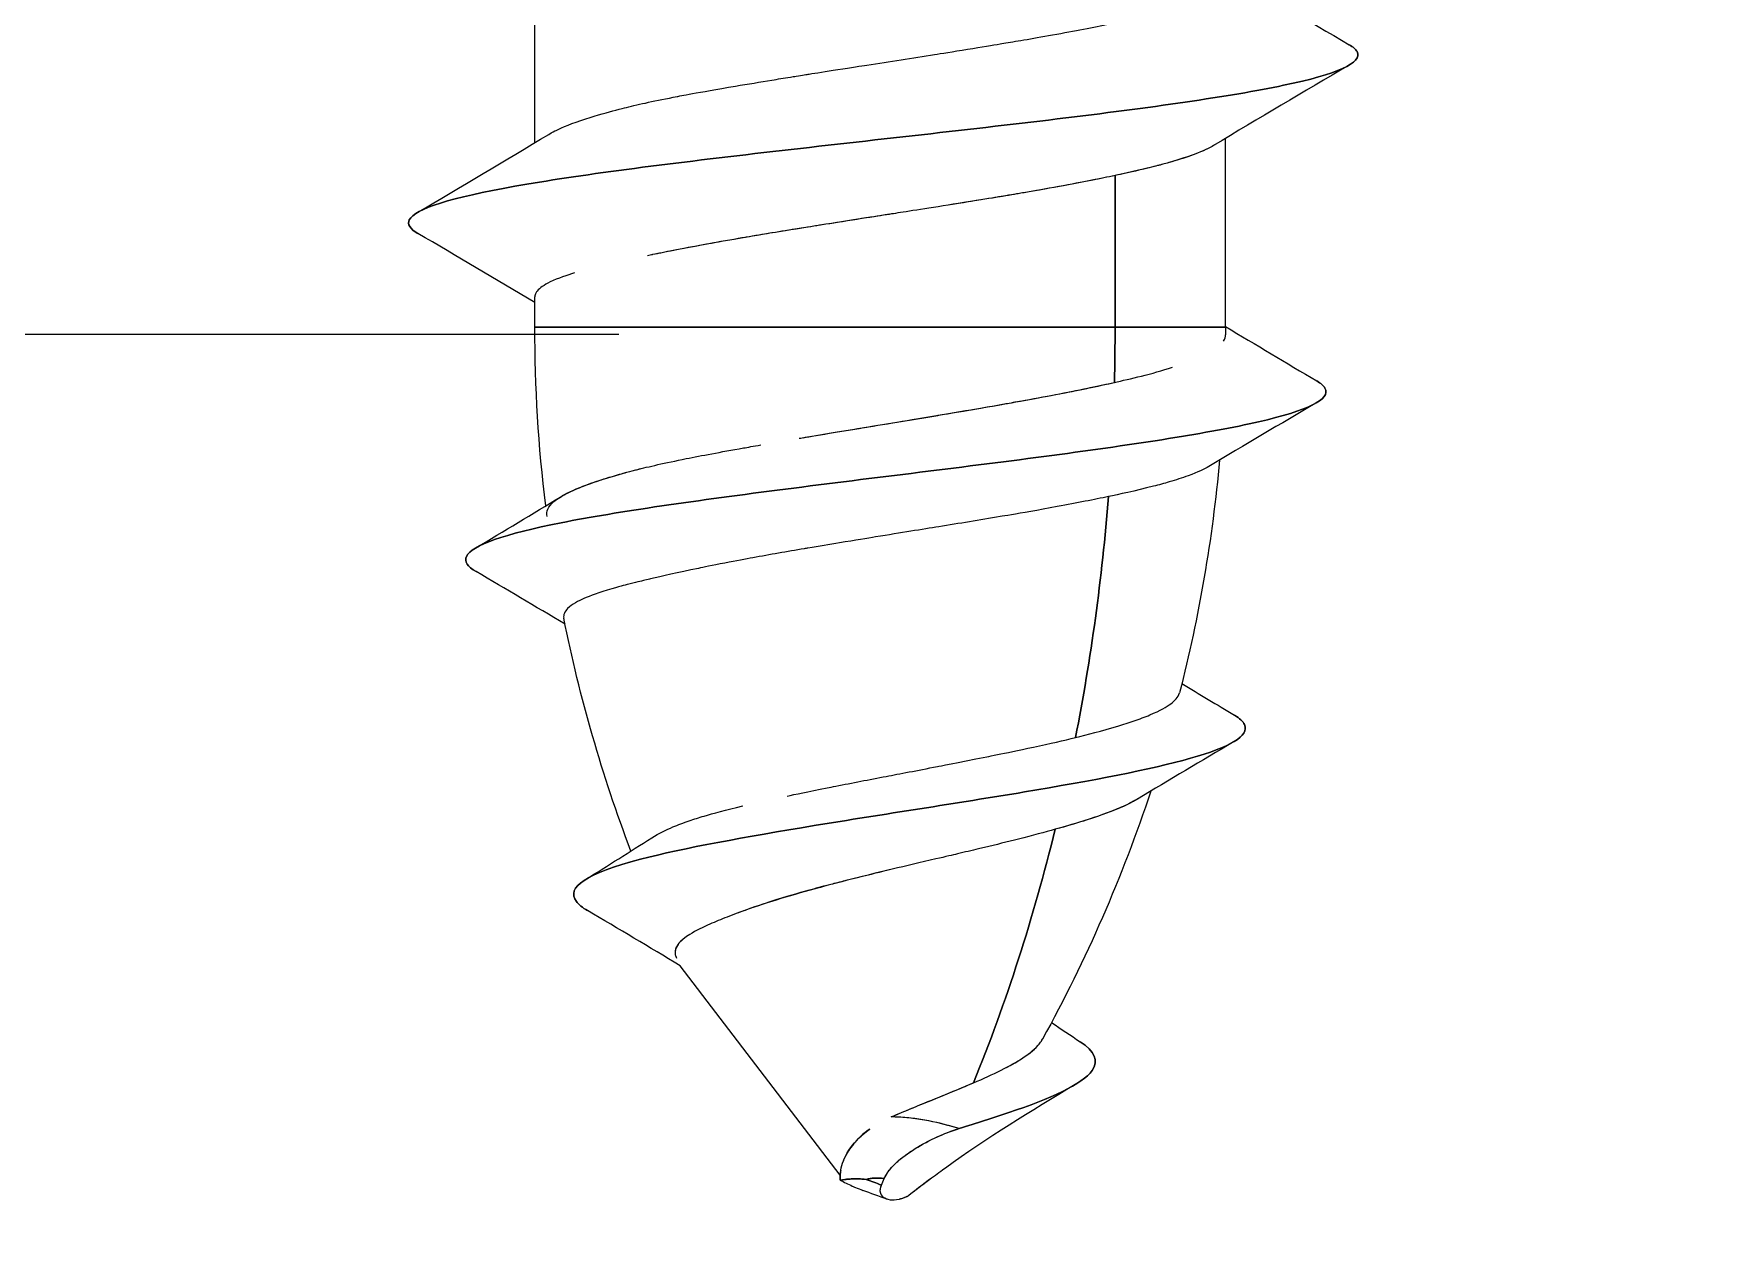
# Model space of a CAD drawing. Header units: inches. Extents: x 10 to 190, y 5 to 37.
# Drawn here: x 146.216 to 146.77, y 21.255 to 21.654 of the extents above; entities that cross this region are included whole.
import ezdxf

# ---------------------------------------------------------------- set-up
doc = ezdxf.new("R2010")
doc.units = ezdxf.units.IN
doc.header["$MEASUREMENT"] = 0

msp = doc.modelspace()

# ---------------------------------------------------------------- linework, layer by layer
at = {"color": 0, "linetype": 'Continuous', "lineweight": 0, "extrusion": (-1, 6.123234262925838e-17, 0)}
for p, q in [((146.38051576186, 21.61843624784272), (146.38051576186, 21.67766938215048)), ((146.4168266969583, 21.63148436988716), (146.4168266969583, 21.63148154310032)), ((146.4168266969583, 21.63148154310032), (146.4168266969583, 21.63148436988716)), ((146.6075157618589, 21.5578512941472), (146.6075157618589, 21.61987856799054)), ((146.5712048267588, 21.5578512941472), (146.5712048267588, 21.60765274527033)), ((146.5712048267588, 21.60765274485969), (146.5712048267588, 21.55785129411991)), ((146.38051576186, 21.5578512941472), (146.38051576186, 21.56783908407373)), ((146.5712048267188, 21.5578512941472), (146.3805157617708, 21.5578512941472)), ((146.3805157619327, 21.5578512941472), (146.5712048265914, 21.5578512941472)), ((146.6075157619317, 21.5578512941472), (146.5712048268334, 21.5578512941472)), ((146.5712048270571, 21.5578512941472), (146.6075157619662, 21.5578512941472)), ((146.481291950563, 21.27761222529692), (146.4813823069226, 21.27762717698054))]:
    msp.add_line(p, q, dxfattribs=at)
for p, q in [((146.4081327721443, 21.55538463391163), (144.7252046884342, 21.55538463391163)), ((146.4808655071202, 21.27916938848942), (146.4282457999334, 21.34801122254633))]:
    msp.add_line(p, q)
msp.add_circle((145.2951326485846, 27.66838232156236), 6.760880030746193)
at = {"color": 0, "linetype": 'Continuous', "lineweight": 0, "extrusion": (0, 0, -1)}
for centre, radius, start, end in [((-146.8656506942526, 21.557851312132), 0.4851349338104128, 353.0460620263877, 359.9999978759358), ((-146.1223809167396, 21.55785128997444), 0.485134844757359, 185.1664530182348, 194.3411546961146), ((-146.8656506215239, 21.55785128913952), 0.4851348591003067, 339.2154235065617, 348.6318863115143), ((-146.1223809036338, 21.55785128832643), 0.485134857339301, 198.3163193544057, 208.8306154516833)]:
    msp.add_arc(centre, radius, start, end, dxfattribs=at)
at = {"color": 0, "linetype": 'Continuous', "lineweight": 0}
for centre, major_axis, ratio, start_param, end_param in [((146.2412743648866, 21.55785129414311), (9.909488418689584e-17, 0.4851348759998566), 0.6800798669624828, -1.608287155418173, -1.570796326731489), ((146.2412743648829, 21.55785129411719), (-3.968299428965686e-17, 0.4851348760000145), 0.6800798669624827, -1.85250043137353, -1.685840664129525), ((146.2412743648757, 21.55785129409172), (-3.394311861045145e-14, 0.4851348760000232), 0.6800798669624828, -2.108099106750464, -1.917872355150933), ((146.7695707885205, 21.35531847590777), (-0.2883140041506412, -0.0798967933183655), 0.1924507356242806, -0.09016760609806682, -0.06458569423217919)]:
    msp.add_ellipse(centre, major_axis=major_axis, ratio=ratio, start_param=start_param, end_param=end_param, dxfattribs=at)
at = {"color": 0, "linetype": 'Continuous', "lineweight": 0, "extrusion": (0, 0, -1)}
for centre, major_axis, ratio, start_param, end_param in [((146.2412743653686, 21.5578512941472), (5.397514969455289e-15, -0.485134875999673), 0.6800798669624777, -1.570796326794905, -1.533305499109697), ((146.2412743653686, 21.55785129413447), (-7.133930592332383e-17, -0.4851348759999828), 0.6800798669624777, -1.455751990101093, -1.289092222914346), ((146.241274365365, 21.55785129411036), (-8.521709505512023e-17, -0.485134875999968), 0.6800798669624776, -1.223720298224256, -1.033493548304999), ((146.5217353768958, 21.28074063372081), (0.02735108325953826, 0.00874145017955914), 0.4624024927186926, -2.398416670978756, -2.245875790205702), ((146.5589387794944, 21.27604913111257), (0.07900612471682632, -0.001071569189971516), 0.03500303863142427, -2.950207538344201, -2.890776590764224), ((147.6725451048961, 22.4137485947392), (1.2054787724506, 1.374825117192958), 0.1646482254408755, -2.67402373351148, -2.671289979354252)]:
    msp.add_ellipse(centre, major_axis=major_axis, ratio=ratio, start_param=start_param, end_param=end_param, dxfattribs=at)
at = {"color": 0, "linetype": 'Continuous', "lineweight": 0}
for points in [[(146.6075157618589, 21.67469190738323), (146.6210292930146, 21.6666288063909), (146.634580478537, 21.65862708219969), (146.6481454940559, 21.65064947040513)], [(146.6480888806119, 21.64389774688128), (146.6332329861899, 21.63515775642485), (146.6183938749137, 21.62638829555384), (146.6036031894719, 21.61754052666696)], [(146.3418881198823, 21.59547473901033), (146.3563099421399, 21.60398802964049), (146.3707126003692, 21.6125346956121), (146.3850615470975, 21.62116717920729)], [(146.4668823357561, 21.59015082298286), (146.4668808726393, 21.59015107960316), (146.466879409557, 21.59015133621891), (146.4668779478989, 21.5901515928292)], [(146.4668827852138, 21.59015089531407), (146.4668813232066, 21.59015115196893), (146.4668798612102, 21.59015140862333), (146.4668783991611, 21.59015166527773)], [(146.38051576186, 21.56592857367808), (146.3677020426886, 21.57353815710506), (146.3548595001749, 21.58110027974293), (146.3420057264239, 21.58864281388308)], [(146.6075157615806, 21.55785129403897), (146.6075157615806, 21.5570075786179), (146.6075135605689, 21.55616386032646), (146.607509158589, 21.55532015638867)], [(146.6075157618589, 21.55803027459955), (146.6174877660206, 21.55204831897775), (146.6274842372341, 21.54610556108922), (146.6374922659771, 21.54018257401979)], [(146.606851683112, 21.55326633329354), (146.6073064733928, 21.55398443684702), (146.6075071785172, 21.55466904596345), (146.607509158589, 21.55532015638867)], [(146.570972985458, 21.53966744659805), (146.5759963802712, 21.54080226377003), (146.5833426289601, 21.54247014014321), (146.5900774195989, 21.54467146764567)], [(146.637352893541, 21.53295714527916), (146.6255551315017, 21.52602066643088), (146.6137690193328, 21.51906402997177), (146.6020104089758, 21.51206243325144)], [(146.3609737678444, 21.48524662061912), (146.370354291591, 21.49084138499232), (146.3797200607015, 21.49646092696297), (146.3890561193739, 21.50212650112893)], [(146.3904346508307, 21.46025204369037), (146.3807082670438, 21.46602822925045), (146.3709634262914, 21.47177410695279), (146.3612102401376, 21.47750554595562)], [(146.5931766214845, 21.44077344410992), (146.5989220406346, 21.43726866222799), (146.6046811875268, 21.43378464122837), (146.6104485687802, 21.43031413468201)], [(146.6101296442349, 21.42155533389153), (146.5995938451552, 21.41533217105938), (146.5890718683905, 21.40908488468061), (146.5785864540349, 21.40277990004573)], [(146.3972077761383, 21.37636955482525), (146.4044853760925, 21.38088583963939), (146.4117360799037, 21.38544332667992), (146.4189280114143, 21.39006525985154)], [(146.4282457999334, 21.34801122254633), (146.4181510777408, 21.35410731344358), (146.4080066059824, 21.36012527597335), (146.3978497069739, 21.3661201410989)], [(146.5503251323908, 21.32933527821), (146.5534499006527, 21.3272176785142), (146.5565983200568, 21.32512230059841), (146.5597606010497, 21.32304470523626)], [(146.558123212667, 21.30897082778687), (146.5436282623951, 21.30020271293937), (146.5289534850791, 21.29137953602752), (146.5154637891765, 21.28152537227582)], [(146.5087813811543, 21.28982596041054), (146.5098896396494, 21.2904163960345), (146.5109332623879, 21.29093324509834), (146.5118647297305, 21.29136996745159)], [(146.5118647297305, 21.29136996745159), (146.5149770987073, 21.29282923029153), (146.5177944317066, 21.29386383441418), (146.5199852849447, 21.29453719312708)], [(146.5024404252845, 21.28587538301802), (146.5031152281691, 21.28637269052), (146.5038303865359, 21.28686811301144), (146.504584283418, 21.28735439910018)], [(146.504584283418, 21.28735439910018), (146.5058689203061, 21.28818303996853), (146.5071312968622, 21.28892283748722), (146.5083278147386, 21.28958058409511)], [(146.5154583993163, 21.28152143490591), (146.5141643475554, 21.28058372298732), (146.5126306115736, 21.27946913889012), (146.510862791748, 21.27817768261387)], [(146.4808564741189, 21.27795556379145), (146.4808607278256, 21.27781946480012), (146.4808655986481, 21.27768303458309), (146.4808711162014, 21.27754624362136)], [(146.4824141702421, 21.27777359055447), (146.4818281012841, 21.27770258441227), (146.4813133731014, 21.27760596494475), (146.4808711191864, 21.27754623851227)], [(146.4808711191864, 21.27754623851227), (146.4821098092062, 21.27692145031845), (146.4834305265131, 21.27627146862754), (146.4848516323501, 21.27563214865289)], [(146.4962574251159, 21.27127908769783), (146.4936174945079, 21.27224273762634), (146.4909791267974, 21.27320859505038), (146.4883261610767, 21.27419653430637)], [(146.4953661926912, 21.2781290311966), (146.4929798739805, 21.27837053338793), (146.4910034839696, 21.27826645704066), (146.4894376181501, 21.27781737412009)], [(146.4894376181501, 21.27781737412009), (146.4911002865202, 21.27719268692702), (146.4927640348315, 21.27656903779574), (146.4944288594862, 21.2759464336625)], [(146.494428856654, 21.2759464343096), (146.4927640039487, 21.27656913455415), (146.4911004639208, 21.27719176858567), (146.489437646108, 21.27781715705281)], [(146.4951337395497, 21.27190403495136), (146.4941055519985, 21.27274021946026), (146.4936541108246, 21.27408768580902), (146.4944288594443, 21.27594643399628)], [(146.4940862138911, 21.27367720427286), (146.4939753805948, 21.27433993410999), (146.4940810931922, 21.27511206236953), (146.494428856654, 21.2759464343096)], [(146.4951336646691, 21.27190384606295), (146.4945505952811, 21.27237807505638), (146.4941998132427, 21.27299799888782), (146.4940862138911, 21.27367720427286)], [(146.4944288594443, 21.27594643399628), (146.4947238316536, 21.27665411948304), (146.4950361516031, 21.27738165210552), (146.4953661936661, 21.27812903186417)], [(146.510862791748, 21.27817768261387), (146.5079741886248, 21.27606745358501), (146.5054353409315, 21.27413416663988), (146.5033152918323, 21.27237782177893)], [(146.5108627921482, 21.27817768295448), (146.5083417179185, 21.27633594724396), (146.5057406489933, 21.27438709707734), (146.5033153613086, 21.27237787908801)], [(146.4973462053959, 21.27101626930447), (146.4963768461103, 21.2711458454812), (146.4956385662327, 21.27149319256999), (146.4951336646691, 21.27190384606295)], [(146.5002299235539, 21.27123973043557), (146.4990465308229, 21.27093056844727), (146.4980705571461, 21.27091943747767), (146.4973462053959, 21.27101626930447)], [(146.503315286097, 21.27237781537609), (146.5023457931921, 21.27190252776448), (146.5013145981821, 21.27152323599806), (146.5002298741757, 21.27123994538555)]]:
    msp.add_open_spline(points, degree=3, dxfattribs=at)
for points, knots in [([(146.3850615470975, 21.62116717920729), (146.3861183293366, 21.62184583076417), (146.38710541194, 21.62228972536853), (146.3875336336687, 21.62249886301946), (146.3896155975991, 21.62351566578876), (146.3926266934641, 21.62477896859876), (146.3972531285409, 21.62628877144901), (146.4010941677289, 21.62754226617083), (146.4045982416019, 21.6284996933998), (146.4071131134306, 21.62916105313501), (146.40868250513, 21.62957377097904), (146.4098807606488, 21.62987119083776), (146.4106271829051, 21.63005331271118), (146.4147729078841, 21.63106484083868), (146.4201854569047, 21.63225350869082), (146.4273122253463, 21.63361931102303), (146.4279382204396, 21.63373927921997), (146.433694872344, 21.63487878106956), (146.4464798650925, 21.63703781687558), (146.4505953020608, 21.6377328016881), (146.4545889474148, 21.6383905646296), (146.4583988529749, 21.63901110398523), (146.4603342253768, 21.63932632826639), (146.4623660998687, 21.63965523747423), (146.4644944017319, 21.63999783272287), (146.4651659076963, 21.64010592582621), (146.4657877264681, 21.64020577796758), (146.4663591602558, 21.64029738914199), (146.4685268101248, 21.64064490263421), (146.4699693147296, 21.64087383254467), (146.4706655671135, 21.6409841785928), (146.4728900190085, 21.64133672241427), (146.4760138352713, 21.64182839266208), (146.4800642745386, 21.64245918831215), (146.4846340942723, 21.64317086974209), (146.487837380716, 21.64366572809216), (146.4896327780107, 21.64394376596532), (146.4971811133392, 21.64511271230616), (146.5046341291991, 21.64626847258727), (146.511848228126, 21.64741104000107), (146.5140508838186, 21.64775989612893), (146.5177194754534, 21.64834162193777), (146.5227454966471, 21.6491562202625), (146.5274473612818, 21.64991828052983), (146.5309843576497, 21.65050368392416), (146.5334401704577, 21.65091242896345), (146.5341625236716, 21.6510326573018), (146.5350460270866, 21.65117972054144), (146.5360856908874, 21.65135361867827), (146.5399078633464, 21.65199292983583), (146.5458891297777, 21.65299493021006), (146.5534117416838, 21.65435961957495), (146.5604522550139, 21.65563685064966), (146.5663273459732, 21.65679478191417), (146.5712048319502, 21.65783341336849)], [0.3421887498102734, 0.3421887498102734, 0.3421887498102734, 0.3421887498102734, 0.375, 0.375, 0.375, 0.4375, 0.4375, 0.4375, 0.475984169351171, 0.475984169351171, 0.475984169351171, 0.5, 0.5, 0.5, 0.5625, 0.5625, 0.5625, 0.625, 0.625, 0.625, 0.660714285714286, 0.660714285714286, 0.660714285714286, 0.678571428571429, 0.678571428571429, 0.678571428571429, 0.6822968258398318, 0.6822968258398318, 0.6822968258398318, 0.696428571428571, 0.696428571428571, 0.696428571428571, 0.723214285714286, 0.723214285714286, 0.723214285714286, 0.75, 0.75, 0.75, 0.8125, 0.8125, 0.8125, 0.84375, 0.84375, 0.84375, 0.875, 0.875, 0.875, 0.8883651123022032, 0.8883651123022032, 0.8883651123022032, 0.9375, 0.9375, 0.9375, 1, 1, 1, 1]), ([(146.3420057264239, 21.58864281388308), (146.3394910919424, 21.5901183896019), (146.3385354194589, 21.59159396532026), (146.3410498709518, 21.59675508803888), (146.3532943765559, 21.60044063503913), (146.3945343056703, 21.60781172803921), (146.4239932854971, 21.61149727503901), (146.4875259005231, 21.61886836903908), (146.5217883747546, 21.62255391603888), (146.5826294096015, 21.62992501003895), (146.609055265838, 21.6336105570392), (146.644140760388, 21.64098165003882), (146.6527123373499, 21.64466719703908), (146.6503147328722, 21.6491183194946), (146.6494472674686, 21.64988389494987), (146.6481454940559, 21.65064947040513)], [0.107648969868879, 0.107648969868879, 0.107648969868879, 0.107648969868879, 0.109153891509434, 0.109153891509434, 0.112912735849057, 0.112912735849057, 0.116671580188679, 0.116671580188679, 0.120430424528302, 0.120430424528302, 0.124189268867925, 0.124189268867925, 0.127948113207547, 0.127948113207547, 0.1287289142574737, 0.1287289142574737, 0.1287289142574737, 0.1287289142574737]), ([(146.6481454940559, 21.65064947040513), (146.6494472674686, 21.64988389494987), (146.6503147328722, 21.6491183194946), (146.6527123373499, 21.64466719703908), (146.644140760388, 21.64098165003882), (146.609055265838, 21.6336105570392), (146.5826294096015, 21.62992501003895), (146.5217883747546, 21.62255391603888), (146.4875259005231, 21.61886836903908), (146.4239932854971, 21.61149727503901), (146.3945343056703, 21.60781172803921), (146.3532943765559, 21.60044063503913), (146.3410498709518, 21.59675508803888), (146.3385354194589, 21.59159396532026), (146.3394910919424, 21.5901183896019), (146.3420057264239, 21.58864281388308)], [-0.1287289142574736, -0.1287289142574736, -0.1287289142574736, -0.1287289142574736, -0.127948113207547, -0.127948113207547, -0.124189268867925, -0.124189268867925, -0.120430424528302, -0.120430424528302, -0.116671580188679, -0.116671580188679, -0.112912735849057, -0.112912735849057, -0.109153891509434, -0.109153891509434, -0.1076489698688788, -0.1076489698688788, -0.1076489698688788, -0.1076489698688788]), ([(146.60395179014, 21.61774903930585), (146.602070658676, 21.61655401392385), (146.5994577424763, 21.61539954248722), (146.5963125290555, 21.61426114641766), (146.5932060548594, 21.61313677183874), (146.5893269468498, 21.61198111886436), (146.5854538971553, 21.61096863133274), (146.5815808474591, 21.60995614380066), (146.5766657213672, 21.60880381431501), (146.5712048267933, 21.60765274485969)], [0.8117205950056771, 0.8117205950056771, 0.8117205950056771, 0.8117205950056771, 0.875, 0.875, 0.875, 0.9375, 0.9375, 0.9375, 1, 1, 1, 1]), ([(146.6036031894719, 21.61754052666696), (146.6022664962066, 21.61673691364989), (146.600287050279, 21.61574896913065), (146.5971682111204, 21.61457669330888), (146.5947421317206, 21.61366480459786), (146.5922185714235, 21.61286672856725), (146.5898650456575, 21.61218246435941), (146.5885043043918, 21.61178684237051), (146.5871996190991, 21.6114292656432), (146.5859907024852, 21.61110973401058), (146.5852678111378, 21.6109186648748), (146.5831228271682, 21.61034109656769), (146.5789876233167, 21.60937703323292), (146.5761054537643, 21.6087050968324), (146.5734623272265, 21.60813033520047), (146.5712048318902, 21.60765274596746)], [0.8242340896521884, 0.8242340896521884, 0.8242340896521884, 0.8242340896521884, 0.875, 0.875, 0.875, 0.9146027962230727, 0.9146027962230727, 0.9146027962230727, 0.9375, 0.9375, 0.9375, 0.96875, 0.96875, 0.96875, 1, 1, 1, 1]), ([(146.5712048267297, 21.60765274530307), (146.5664342763621, 21.60664350145474), (146.5610675753842, 21.60556331335032), (146.5526680810827, 21.6040264349583), (146.5442685867447, 21.60248955655946), (146.5377374879091, 21.60140125374504), (146.5357409623694, 21.60106704377834), (146.5337444368279, 21.60073283381165), (146.5272598474049, 21.59965834525904), (146.518013693124, 21.59819558263028), (146.5087675388414, 21.59673282000198), (146.5017901667807, 21.59565480348896), (146.4983721207382, 21.59512087008828), (146.4949540746957, 21.59458693668761), (146.4879550650176, 21.59349851724004), (146.4779705717565, 21.59191880263528), (146.4679860784937, 21.59033908803052), (146.461337825801, 21.58925738826359), (146.4568671214047, 21.58852140186694), (146.4523964170085, 21.58778541547029), (146.4458163266927, 21.58669101862709), (146.4369360103056, 21.58507113224799), (146.4280556939166, 21.58345124586889), (146.4226899138803, 21.58236987350686), (146.4184462964795, 21.58149762472361), (146.4181601684932, 21.58143881292129), (146.4178711255163, 21.58137930116548), (146.4175791087246, 21.58131914368572)], [2.802740063112746e-10, 2.802740063112746e-10, 2.802740063112746e-10, 2.802740063112746e-10, 0.0625, 0.0625, 0.0625, 0.125, 0.125, 0.125, 0.1875, 0.1875, 0.1875, 0.25, 0.25, 0.25, 0.3125, 0.3125, 0.3125, 0.375, 0.375, 0.375, 0.4375, 0.4375, 0.4375, 0.5, 0.5, 0.5, 0.5042140931797671, 0.5042140931797671, 0.5042140931797671, 0.5042140931797671]), ([(146.5712048318902, 21.60765274596746), (146.5665382556336, 21.60666549849132), (146.5610883629898, 21.60558531027912), (146.5547623326448, 21.60441218133086), (146.5447472665028, 21.60255494017768), (146.538124207692, 21.60146663727777), (146.5362198104586, 21.60114727265885), (146.5340908763911, 21.60079025354274), (146.5276652581516, 21.59971723154625), (146.5163208877794, 21.59792820681626)], [0, 0, 0, 0, 0.0625, 0.0625, 0.0625, 0.125, 0.125, 0.125, 0.187448822028831, 0.187448822028831, 0.187448822028831, 0.187448822028831]), ([(146.4971705374074, 21.59493308905688), (146.4966468754947, 21.59485138307421), (146.4961270382528, 21.59477027287561), (146.4956112852843, 21.59468975846015), (146.4926403560831, 21.59422596543548), (146.4891759009689, 21.5936845112917), (146.4852373143886, 21.59306539401108), (146.4817429814566, 21.59251611018566), (146.4782768128544, 21.59196914548259), (146.4748529633353, 21.59142449976729), (146.4728071926939, 21.59109907068272), (146.4699602893516, 21.5906469908284), (146.4663591577819, 21.59006826140897), (146.4658155347816, 21.58998089703003), (146.4652546925018, 21.58989064648516), (146.4646768924641, 21.58979750977845), (146.4612028531529, 21.58923752265831), (146.4579076713663, 21.58869815269621), (146.4547967456593, 21.58817939921322), (146.45189288225, 21.58769517380937), (146.4452707684059, 21.58660077721082), (146.4359798185224, 21.5848962101329), (146.4283585219264, 21.58349796653577), (146.4229494901475, 21.58241659425788), (146.4192007744833, 21.5816520932983), (146.4190774633999, 21.58162694563383), (146.4189547575616, 21.58160189136628), (146.4188326511913, 21.58157693049473)], [0.2449080492851979, 0.2449080492851979, 0.2449080492851979, 0.2449080492851979, 0.25, 0.25, 0.25, 0.28125, 0.28125, 0.28125, 0.3125, 0.3125, 0.3125, 0.339651272689986, 0.339651272689986, 0.339651272689986, 0.34375, 0.34375, 0.34375, 0.375, 0.375, 0.375, 0.4375, 0.4375, 0.4375, 0.5, 0.5, 0.5, 0.5013727280009154, 0.5013727280009154, 0.5013727280009154, 0.5013727280009154]), ([(146.3935247650252, 21.57564086616479), (146.3911433939639, 21.57492303424827), (146.3881574108973, 21.57393349387461), (146.3855518504416, 21.57267224508972), (146.3835461622812, 21.57170137064007), (146.3820829088955, 21.57071060554357), (146.3812747038074, 21.56969994981658), (146.3811342381223, 21.56952429837951), (146.3809645290558, 21.56929401860883), (146.3808174463966, 21.5690091105091), (146.3806518528373, 21.56868834566261), (146.3805089300432, 21.56829833685264), (146.3805149808277, 21.56783908407373)], [0.625, 0.625, 0.625, 0.625, 0.6875, 0.6875, 0.6875, 0.75, 0.75, 0.75, 0.7712901959114075, 0.7712901959114075, 0.7712901959114075, 0.7952598423423991, 0.7952598423423991, 0.7952598423423991, 0.7952598423423991]), ([(146.3612102401376, 21.47750554595562), (146.3583754420679, 21.47917140898356), (146.3572601436927, 21.4808372720115), (146.3597283090631, 21.48618868203924), (146.3706607374052, 21.48987422803906), (146.4076710940472, 21.49724532203912), (146.4341870489871, 21.50093086903892), (146.4915866923484, 21.50830196303899), (146.5226775415604, 21.51198751003925), (146.5781007470605, 21.51935860303887), (146.602289580219, 21.52304415003913), (146.6344006096743, 21.53041524403919), (146.6422325833365, 21.53410079103899), (146.6397482247203, 21.53858508336747), (146.6388419002188, 21.53938382869613), (146.6374922659771, 21.54018257401979)], [0.06986645477181691, 0.06986645477181691, 0.06986645477181691, 0.06986645477181691, 0.0715654481132075, 0.0715654481132075, 0.0753242924528302, 0.0753242924528302, 0.0790831367924528, 0.0790831367924528, 0.0828419811320755, 0.0828419811320755, 0.0866008254716981, 0.0866008254716981, 0.0903596698113208, 0.0903596698113208, 0.09117430040950915, 0.09117430040950915, 0.09117430040950915, 0.09117430040950915]), ([(146.6374922659771, 21.54018257401979), (146.6388419002188, 21.53938382869613), (146.6397482247203, 21.53858508336747), (146.6422325833365, 21.53410079103899), (146.6344006096743, 21.53041524403919), (146.602289580219, 21.52304415003913), (146.5781007470605, 21.51935860303887), (146.5226775415604, 21.51198751003925), (146.4915866923484, 21.50830196303899), (146.4341870489871, 21.50093086903892), (146.4076710940472, 21.49724532203912), (146.3706607374052, 21.48987422803906), (146.3597283090631, 21.48618868203924), (146.3572601436927, 21.4808372720115), (146.3583754420679, 21.47917140898356), (146.3612102401376, 21.47750554595562)], [-0.09117430040950936, -0.09117430040950936, -0.09117430040950936, -0.09117430040950936, -0.0903596698113208, -0.0903596698113208, -0.0866008254716981, -0.0866008254716981, -0.0828419811320755, -0.0828419811320755, -0.0790831367924528, -0.0790831367924528, -0.0753242924528302, -0.0753242924528302, -0.0715654481132075, -0.0715654481132075, -0.06986645477181697, -0.06986645477181697, -0.06986645477181697, -0.06986645477181697]), ([(146.4674142472168, 21.52130673846817), (146.4680500214009, 21.52141407150314), (146.4687004598373, 21.52152372525028), (146.4693660445783, 21.5216356997082), (146.4753967869138, 21.5226502799171), (146.4826938016259, 21.52385538688735), (146.4912136271878, 21.52525102061803), (146.4986708001807, 21.52647258110549), (146.5059606603473, 21.52766934843815), (146.5129462268006, 21.52884140058198), (146.5130622573043, 21.5288608684093), (146.5204653773863, 21.53006827134435), (146.5339992988384, 21.53246360808656), (146.5349517909099, 21.53263218738424), (146.5364326756563, 21.53289394950046), (146.5384150405071, 21.53324889443478), (146.5419655181495, 21.53388461194776), (146.5471480544848, 21.53481924067067), (146.5535424874225, 21.53605278056487), (146.5604506904465, 21.53738543098756), (146.5662049612066, 21.53859031931891), (146.5709729814981, 21.53966744560169)], [0.6982106421593611, 0.6982106421593611, 0.6982106421593611, 0.6982106421593611, 0.7033582709943059, 0.7033582709943059, 0.7033582709943059, 0.75, 0.75, 0.75, 0.8125, 0.8125, 0.8125, 0.875, 0.875, 0.875, 0.8973931556670887, 0.8973931556670887, 0.8973931556670887, 0.9375, 0.9375, 0.9375, 1, 1, 1, 1]), ([(146.4686482232037, 21.5215148575446), (146.4726140646263, 21.52218599425736), (146.4763435242194, 21.52280634157317), (146.4799122661071, 21.52339538472846), (146.4873161367987, 21.52461743986554), (146.495702029014, 21.52598030442071), (146.5045575211435, 21.52744439716956), (146.5154272994797, 21.52924151509499), (146.5256052656705, 21.53097599521719), (146.5342488590168, 21.5325074553359), (146.5361680302186, 21.53284749148064), (146.5380168767961, 21.53317751602911), (146.5401385168362, 21.5335603502924), (146.5480486143434, 21.53498766891992), (146.5555710131385, 21.53641217186599), (146.5621646791579, 21.53777093716256), (146.5653047744482, 21.5384180206663), (146.5682406482729, 21.53905019385705), (146.5709729843139, 21.53966744612011)], [0.6798564075860773, 0.6798564075860773, 0.6798564075860773, 0.6798564075860773, 0.714285714285714, 0.714285714285714, 0.714285714285714, 0.785714285714286, 0.785714285714286, 0.785714285714286, 0.8733901287979591, 0.8733901287979591, 0.8733901287979591, 0.892857142857143, 0.892857142857143, 0.892857142857143, 0.9654358915971112, 0.9654358915971112, 0.9654358915971112, 1, 1, 1, 1]), ([(146.3890573590098, 21.50212725340155), (146.3898206160312, 21.50259848294648), (146.3905877712523, 21.50300013926856), (146.3912463232674, 21.50333222236871), (146.3934688418913, 21.50445295525536), (146.3965126136073, 21.50573044720998), (146.4007726276823, 21.5071646232352), (146.4008064748623, 21.50717601822429), (146.4022395685398, 21.50768901688228), (146.4056321615672, 21.50870361976989), (146.4075649862908, 21.50928165837989), (146.4092867905047, 21.50976122544647), (146.4106959931715, 21.51014232097508), (146.4120876458283, 21.51051867039426), (146.4131781115439, 21.51079898571173), (146.4139066939998, 21.51098326692339), (146.4179002814026, 21.51199336978219), (146.4231957051989, 21.513207591968), (146.4302751401729, 21.51462593350855), (146.4352622383986, 21.51562508228447), (146.4414553815305, 21.51679491766684), (146.4490491467832, 21.51813543966067), (146.4504578875595, 21.51838412367327), (146.4523447512011, 21.51871686186836), (146.4547349917003, 21.51913365424546)], [0.3500352563949355, 0.3500352563949355, 0.3500352563949355, 0.3500352563949355, 0.375, 0.375, 0.375, 0.4375, 0.4375, 0.4375, 0.4625, 0.4625, 0.4625, 0.4813674865000756, 0.4813674865000756, 0.4813674865000756, 0.5, 0.5, 0.5, 0.5625, 0.5625, 0.5625, 0.625, 0.625, 0.625, 0.6559796361080241, 0.6559796361080241, 0.6559796361080241, 0.6559796361080241]), ([(146.6020104089758, 21.51206243325144), (146.6006116364579, 21.51122735954753), (146.5985220583398, 21.51020353515763), (146.5951928569694, 21.50899096004717), (146.5932211660611, 21.50827282285012), (146.5911329325509, 21.50760691803383), (146.5890365430888, 21.50699324559967), (146.5872892132784, 21.50648175278933), (146.5855375883885, 21.50600654653793), (146.5838365921327, 21.50556762684595), (146.5777337583395, 21.50399287082404), (146.5723451768163, 21.50285776369513), (146.5690238800481, 21.50216230545696)], [0.819842762211047, 0.819842762211047, 0.819842762211047, 0.819842762211047, 0.875, 0.875, 0.875, 0.9090879060387596, 0.9090879060387596, 0.9090879060387596, 0.9375, 0.9375, 0.9375, 1, 1, 1, 1]), ([(146.3845537531479, 21.49564266688343), (146.3845528331377, 21.4956460994192), (146.3845519181587, 21.49564952875129), (146.3845510097499, 21.49565295485102), (146.384129312849, 21.49724340220858), (146.3848013568013, 21.49884382394542), (146.3867821661379, 21.50051969534955), (146.3878636581258, 21.50143469582893), (146.3893682380031, 21.50237221688916), (146.391048071112, 21.50323153369867), (146.3934263389229, 21.50444813402304), (146.3965614515319, 21.50572554672202), (146.4002179822047, 21.50697640393967), (146.402046247541, 21.50760183254827), (146.4040202489805, 21.50824232406761), (146.4070870664555, 21.50913211706596), (146.4101538839305, 21.51002191006431), (146.4125967363644, 21.5106543373365), (146.4143425592729, 21.51109316687665), (146.4146913815394, 21.51118084674066), (146.4150516792061, 21.51127032362704), (146.4154226713482, 21.51136152165667)], [0.2498258251264467, 0.2498258251264467, 0.2498258251264467, 0.2498258251264467, 0.25, 0.25, 0.25, 0.3308546060577187, 0.3308546060577187, 0.3308546060577187, 0.375, 0.375, 0.375, 0.4375, 0.4375, 0.4375, 0.46875, 0.46875, 0.46875, 0.5, 0.5, 0.5, 0.5062438726142459, 0.5062438726142459, 0.5062438726142459, 0.5062438726142459]), ([(146.5690238800481, 21.50216230545696), (146.5643782890575, 21.50118954848652), (146.558821816655, 21.5000922630736), (146.5522187492962, 21.49887044572618), (146.545660854702, 21.49765698704935), (146.5404752400255, 21.49676199700592), (146.537112605357, 21.49618547714157), (146.5354471125548, 21.49589993030689), (146.5342214287094, 21.49569250935131), (146.5334541469229, 21.49556321446401), (146.5267017231845, 21.49442536152058), (146.5199294943223, 21.49332283396755), (146.5132901459666, 21.4922556318172), (146.5079257611351, 21.49139336598749), (146.5009614729252, 21.49027399509917), (146.4925019874964, 21.48889751918954), (146.4898252765207, 21.48846198109662), (146.4858542770899, 21.48781466936883), (146.4806638617402, 21.48695558328312), (146.4773222589511, 21.48640250144511), (146.4738489015954, 21.48582421008017), (146.4702707392144, 21.48522070958028), (146.469868036561, 21.48515278889202), (146.4694639351847, 21.48508454889746), (146.469058481026, 21.48501598959704), (146.4633976542346, 21.48405878563948), (146.4577412514455, 21.4830723229263), (146.452203836615, 21.48205660146344), (146.4498327156026, 21.48162166954693), (146.4467125357324, 21.48104122177732), (146.442981830759, 21.48031525814734), (146.4387178772095, 21.47948552889078), (146.4358890343638, 21.47890220772636), (146.434261994059, 21.47856529466866), (146.4273900396211, 21.47714231144367), (146.4223305816113, 21.47599311468296), (146.4185687832806, 21.475117704412), (146.4175031063851, 21.47486971018246), (146.4160811015091, 21.47454151467376), (146.414388646098, 21.47413313500623), (146.4133323235629, 21.47387825050986), (146.4121693219868, 21.47359213060484), (146.4109277361031, 21.47327477945349), (146.4109134503679, 21.47327112799915), (146.409011044173, 21.47281283531468), (146.4058608037931, 21.47189990107903), (146.4015400376366, 21.47064775052125), (146.3986567470302, 21.46957105044997), (146.3966307877118, 21.46866980086291), (146.3949163589942, 21.46790713574295), (146.3927158841389, 21.46680665813277), (146.3912876551595, 21.4653683680442), (146.390799323116, 21.46487659591342), (146.3904253321917, 21.46436622284294), (146.390205298073, 21.4638372488332), (146.38998927784, 21.46331792442128), (146.3899216210166, 21.46278067152728), (146.3900335667668, 21.46222549015032)], [0, 0, 0, 0, 0.0625, 0.0625, 0.0625, 0.1042978000678682, 0.1042978000678682, 0.1042978000678682, 0.125, 0.125, 0.125, 0.1875, 0.1875, 0.1875, 0.25, 0.25, 0.25, 0.285714285714286, 0.285714285714286, 0.285714285714286, 0.3178157291242794, 0.3178157291242794, 0.3178157291242794, 0.321428571428571, 0.321428571428571, 0.321428571428571, 0.375, 0.375, 0.375, 0.40625, 0.40625, 0.40625, 0.4375, 0.4375, 0.4375, 0.5, 0.5, 0.5, 0.5219897122665038, 0.5219897122665038, 0.5219897122665038, 0.535714285714286, 0.535714285714286, 0.535714285714286, 0.5625, 0.5625, 0.5625, 0.625, 0.625, 0.625, 0.6875, 0.6875, 0.6875, 0.717611103250767, 0.717611103250767, 0.717611103250767, 0.7471729166957861, 0.7471729166957861, 0.7471729166957861, 0.7471729166957861]), ([(146.5581999892375, 21.42298720102347), (146.5619557130295, 21.42390182470739), (146.5668662531562, 21.42514622579323), (146.5720673158531, 21.42672040428918), (146.5739236416094, 21.4272822487312), (146.575727486269, 21.42785955277553), (146.5774466920766, 21.42845231642035), (146.5792912884891, 21.42908831339467), (146.581036159666, 21.42974210730584), (146.5826449375791, 21.43041369815249), (146.5861207671761, 21.43186469729902), (146.5881744426234, 21.43308020281277), (146.5894922699272, 21.43406021469558), (146.5907405711833, 21.43498852296283), (146.5920182028286, 21.43619705989771), (146.5923980198414, 21.43768582549204)], [0, 0, 0, 0, 0.0625, 0.0625, 0.0625, 0.09265048433592415, 0.09265048433592415, 0.09265048433592415, 0.125, 0.125, 0.125, 0.1875, 0.1875, 0.1875, 0.2493516812441438, 0.2493516812441438, 0.2493516812441438, 0.2493516812441438]), ([(146.3978497069739, 21.3661201410989), (146.3961564412794, 21.36711955041231), (146.3949050736347, 21.36811895972572), (146.3906479641929, 21.37374336903916), (146.397484234879, 21.37836836903919), (146.4293234015232, 21.38667891603903), (146.4498909805034, 21.39036446303884), (146.4947785460054, 21.3977355570389), (146.5193309795532, 21.40142110303917), (146.5634779512357, 21.40879219703923), (146.5829527619617, 21.41247774403904), (146.6089656728555, 21.4198488380391), (146.6154198146806, 21.42353438503891), (146.6132705307637, 21.42825133255131), (146.6121625788756, 21.42928273360234), (146.6104485687802, 21.43031413468201)], [0.03199958254627445, 0.03199958254627445, 0.03199958254627445, 0.03199958254627445, 0.0330188679245283, 0.0330188679245283, 0.0377358490566038, 0.0377358490566038, 0.0414946933962264, 0.0414946933962264, 0.0452535377358491, 0.0452535377358491, 0.0490123820754717, 0.0490123820754717, 0.0527712264150943, 0.0527712264150943, 0.05382313984399793, 0.05382313984399793, 0.05382313984399793, 0.05382313984399793]), ([(146.6104485687802, 21.43031413468201), (146.6121625788756, 21.42928273360234), (146.6132705307637, 21.42825133255131), (146.6154198146806, 21.42353438503891), (146.6089656728555, 21.4198488380391), (146.5829527619617, 21.41247774403904), (146.5634779512357, 21.40879219703923), (146.5193309795532, 21.40142110303917), (146.4947785460054, 21.3977355570389), (146.4498909805034, 21.39036446303884), (146.4293234015232, 21.38667891603903), (146.397484234879, 21.37836836903919), (146.3906479641929, 21.37374336903916), (146.3949050736347, 21.36811895972572), (146.3961564412794, 21.36711955041231), (146.3978497069739, 21.3661201410989)], [-0.053823139843998, -0.053823139843998, -0.053823139843998, -0.053823139843998, -0.0527712264150943, -0.0527712264150943, -0.0490123820754717, -0.0490123820754717, -0.0452535377358491, -0.0452535377358491, -0.0414946933962264, -0.0414946933962264, -0.0377358490566038, -0.0377358490566038, -0.0330188679245283, -0.0330188679245283, -0.03199958254627477, -0.03199958254627477, -0.03199958254627477, -0.03199958254627477]), ([(146.463450386661, 21.40376306675738), (146.4659511808741, 21.40428691462078), (146.4702266444484, 21.40518113677147), (146.476538329026, 21.40644573320991), (146.4774545354895, 21.40662930249549), (146.4784141644969, 21.40682067613464), (146.479417876727, 21.40701985412737), (146.4848483662363, 21.40809748768764), (146.490406518592, 21.40917020362416), (146.4959924333153, 21.41023800193192), (146.5003990695268, 21.41108037043908), (146.506036099484, 21.41215699297094), (146.5128034493674, 21.41346785711561), (146.5133081886498, 21.41356562723807), (146.5189254624229, 21.41463307808429), (146.529057889763, 21.41667021045326), (146.5298215616122, 21.41682374727155), (146.5309966325431, 21.41705982466623), (146.5325668448777, 21.4173784426341), (146.5353479326396, 21.41794276410359), (146.5393836308804, 21.4187660142354), (146.5444141245126, 21.41984819306184), (146.5498646243259, 21.42102072519468), (146.5544216143854, 21.42206706119053), (146.5581999892375, 21.42298720102347)], [0.625, 0.625, 0.625, 0.625, 0.6795775087038465, 0.6795775087038465, 0.6795775087038465, 0.6875, 0.6875, 0.6875, 0.75, 0.75, 0.75, 0.8125, 0.8125, 0.8125, 0.875, 0.875, 0.875, 0.8975537813338681, 0.8975537813338681, 0.8975537813338681, 0.9375, 0.9375, 0.9375, 1, 1, 1, 1]), ([(146.5788516217627, 21.40293933109727), (146.5775563983198, 21.40213681694489), (146.5760387126894, 21.40134381592064), (146.5741587047315, 21.40048545727198), (146.5708985164884, 21.39899694720201), (146.5666581629567, 21.39743715459711), (146.5620751868528, 21.39596599415766), (146.5586698945691, 21.39487287667656), (146.5551066528161, 21.39382858891325), (146.5515315088297, 21.39283283764165)], [0.8336455767461132, 0.8336455767461132, 0.8336455767461132, 0.8336455767461132, 0.875, 0.875, 0.875, 0.9467141669725354, 0.9467141669725354, 0.9467141669725354, 1, 1, 1, 1]), ([(146.5785864540349, 21.40277990004573), (146.5774956140422, 21.40212341835171), (146.5761573791343, 21.40141196582202), (146.5745064377471, 21.40064554246167), (146.5728266936831, 21.39986574790576), (146.5710664741683, 21.3991424486196), (146.5693140611903, 21.39847564460182), (146.5676965187641, 21.39786015966568), (146.5660874386477, 21.39729280854975), (146.5645446236568, 21.39677359125902), (146.5596939134112, 21.39514113849803), (146.5551029360914, 21.39382755413884), (146.5515315096409, 21.39283283824237)], [0.8425391504035022, 0.8425391504035022, 0.8425391504035022, 0.8425391504035022, 0.875, 0.875, 0.875, 0.9075006707590652, 0.9075006707590652, 0.9075006707590652, 0.9375, 0.9375, 0.9375, 1, 1, 1, 1]), ([(146.4189280114143, 21.39006525985154), (146.4211954625635, 21.39152406420247), (146.4237235447864, 21.39270875778833), (146.4258927653673, 21.39361934060638), (146.4275697546701, 21.39432329743271), (146.4293688764529, 21.39499915650434), (146.4312713084465, 21.39564691771805), (146.4328350027382, 21.39617934174906), (146.4344599870574, 21.39669278305267), (146.4361268076764, 21.39718724157068), (146.439088540571, 21.39806583284893), (146.4431801573183, 21.39918118188619), (146.4488807205135, 21.40053328918678), (146.4488860375359, 21.4005345503226), (146.448891354984, 21.40053581144569), (146.448896672865, 21.40053707255559)], [0.3784519626862975, 0.3784519626862975, 0.3784519626862975, 0.3784519626862975, 0.4375, 0.4375, 0.4375, 0.4718040010316253, 0.4718040010316253, 0.4718040010316253, 0.5, 0.5, 0.5, 0.5625, 0.5625, 0.5625, 0.5625725646034467, 0.5625725646034467, 0.5625725646034467, 0.5625725646034467]), ([(146.5515315096409, 21.39283283824237), (146.548091374486, 21.39187468970452), (146.5440881366149, 21.39080826216808), (146.539477096766, 21.38963355563349), (146.5358283574397, 21.38870400430481), (146.5320758790941, 21.38777909157282), (146.5282631557394, 21.38685881744389), (146.5276098378664, 21.38670112660724), (146.5269548889165, 21.38654357196695), (146.5262985430482, 21.38638615352305), (146.5241636294987, 21.38587411442289), (146.5218535692157, 21.38532716422763), (146.5193686589692, 21.38474530293728), (146.5179547052786, 21.38441421458468), (146.515590678936, 21.38385975349387), (146.512261212517, 21.3830819196662), (146.5073090182223, 21.38192498219108), (146.5025178097958, 21.38080357543343), (146.4979672522941, 21.37971769939325), (146.4947105205839, 21.37894056226945), (146.4898698930584, 21.37778046463903), (146.4837298473768, 21.37623740650791), (146.4820761510155, 21.37582181519859), (146.4804315287921, 21.37540411604117), (146.4788002128453, 21.37498430903564), (146.4781529112834, 21.37481773080093), (146.4775072472267, 21.37465082069023), (146.4768634987041, 21.37448357870356), (146.4750483944836, 21.37401202555405), (146.4728062603636, 21.37341618391541), (146.4702068554935, 21.37269605379355), (146.467473444528, 21.37193879903246), (146.4630928265024, 21.37070554859359), (146.4577666812666, 21.36899630249739), (146.4526277566193, 21.36734713804866), (146.4492273817878, 21.36609916611336), (146.446970269105, 21.36525238667467), (146.4447025969867, 21.36440164565578), (146.442650945598, 21.36359478694816), (146.4408052224344, 21.36283181054863), (146.4398335299712, 21.36243013686702), (146.4389233694829, 21.36204062543787), (146.4380680407185, 21.36166327625982), (146.4358475868913, 21.36068366879702), (146.4334939955434, 21.35956177102365), (146.431453957971, 21.35829758293015), (146.4307997569477, 21.35789218194553), (146.4299673560154, 21.35734645530441), (146.4291480099465, 21.35666040300315), (146.4281674793174, 21.35583938793501), (146.4277623793269, 21.35529244406938), (146.4275615822744, 21.35501957141263), (146.4266980624207, 21.3538460948191), (146.4264596228123, 21.35271547606247), (146.4266753218663, 21.35162771514682), (146.4267358071093, 21.3513226905536), (146.426842307893, 21.35095900913869), (146.4270434616674, 21.35053667090209)], [0, 0, 0, 0, 0.0625, 0.0625, 0.0625, 0.1158571450776729, 0.1158571450776729, 0.1158571450776729, 0.125, 0.125, 0.125, 0.15625, 0.15625, 0.15625, 0.1875, 0.1875, 0.1875, 0.25, 0.25, 0.25, 0.3125, 0.3125, 0.3125, 0.3348726110792714, 0.3348726110792714, 0.3348726110792714, 0.34375, 0.34375, 0.34375, 0.375, 0.375, 0.375, 0.4375, 0.4375, 0.4375, 0.5, 0.5, 0.5, 0.5409445083629562, 0.5409445083629562, 0.5409445083629562, 0.5625, 0.5625, 0.5625, 0.625, 0.625, 0.625, 0.65625, 0.65625, 0.65625, 0.6875, 0.6875, 0.6875, 0.75, 0.75, 0.75, 0.7709623850470675, 0.7709623850470675, 0.7709623850470675, 0.7709623850470675]), ([(146.4979672534401, 21.37971770006855), (146.490504590277, 21.37793692322678), (146.4831003366044, 21.37610057481037), (146.4760734250731, 21.37422675761376), (146.4669518456131, 21.37179437001735), (146.4584635837774, 21.36929887848349), (146.4512062010227, 21.36677933377153), (146.4497426314638, 21.36627122650155), (146.448329025222, 21.36576213858483), (146.4469702676752, 21.36525238642319)], [0.25, 0.25, 0.25, 0.25, 0.3476610671840097, 0.3476610671840097, 0.3476610671840097, 0.4744341424431424, 0.4744341424431424, 0.4744341424431424, 0.5, 0.5, 0.5, 0.5]), ([(146.4302795468548, 21.35752490049093), (146.4286711498326, 21.35638462622795), (146.427560840687, 21.35525052354727), (146.427009181406, 21.35409574687968), (146.4266224650356, 21.35328624170664), (146.426508974123, 21.35246659943344), (146.426675321719, 21.35162771499994), (146.4267469635716, 21.35126642793169), (146.4268695342371, 21.35090270699969), (146.4270432382137, 21.35053656512103)], [0.6397109132827627, 0.6397109132827627, 0.6397109132827627, 0.6397109132827627, 0.7045484846579698, 0.7045484846579698, 0.7045484846579698, 0.75, 0.75, 0.75, 0.769574859268848, 0.769574859268848, 0.769574859268848, 0.769574859268848]), ([(146.5247150837959, 21.30954922557497), (146.5278207181501, 21.31088773515988), (146.5309711516448, 21.31230375493236), (146.5337474894596, 21.31369031164898), (146.5365238273599, 21.31507686840835), (146.538955666053, 21.31645240799729), (146.5408523944253, 21.31770504477412), (146.5431734752465, 21.31923793226655), (146.545000405763, 21.32072556564911), (146.5463476809956, 21.32238939178863), (146.5467513833638, 21.3228879466012), (146.5470966748099, 21.32340243275142), (146.5473828755158, 21.32390865924366)], [1.921860505252844e-09, 1.921860505252844e-09, 1.921860505252844e-09, 1.921860505252844e-09, 0.0625, 0.0625, 0.0625, 0.125, 0.125, 0.125, 0.2014830396479526, 0.2014830396479526, 0.2014830396479526, 0.2244006910784149, 0.2244006910784149, 0.2244006910784149, 0.2244006910784149]), ([(146.5339600521484, 21.31379676418895), (146.5339608929672, 21.31379718346055), (146.5339617337514, 21.31379760272715), (146.533962574501, 21.31379802198875), (146.536024101134, 21.31482605524864), (146.5386235264987, 21.31620154731921), (146.5411814481113, 21.31792449578528), (146.5423860867696, 21.31873590858252), (146.5443124958211, 21.32007049730758), (146.5459565460724, 21.32192826309777), (146.5462898544493, 21.32230489932611), (146.5466477752844, 21.32274533852636), (146.5469841958102, 21.32324958069806), (146.5471560772922, 21.32350720437147), (146.5473220929389, 21.32378148264182), (146.5474729741664, 21.32407241550821)], [0.06248078052784088, 0.06248078052784088, 0.06248078052784088, 0.06248078052784088, 0.0625, 0.0625, 0.0625, 0.125, 0.125, 0.125, 0.1875, 0.1875, 0.1875, 0.2133976661616908, 0.2133976661616908, 0.2133976661616908, 0.2266291098356031, 0.2266291098356031, 0.2266291098356031, 0.2266291098356031]), ([(146.5199853072364, 21.29453718093849), (146.5256310265896, 21.29627257697187), (146.531148337338, 21.29800797300571), (146.5499040580026, 21.30436836903912), (146.56045066131, 21.30899336903916), (146.5658306048363, 21.31676048110488), (146.564543169131, 21.31990259317057), (146.5597606010497, 21.32304470523626)], [0.007664053, 0.007664053, 0.007664053, 0.007664053, 0.00943396226415094, 0.00943396226415094, 0.0141509433962264, 0.0141509433962264, 0.01735554519707731, 0.01735554519707731, 0.01735554519707731, 0.01735554519707731]), ([(146.5597606010497, 21.32304470523626), (146.564543169131, 21.31990259317057), (146.5658306048363, 21.31676048110488), (146.56045066131, 21.30899336903916), (146.5499040580026, 21.30436836903912), (146.531148337338, 21.29800797300571), (146.5256310265896, 21.29627257697187), (146.5199853072364, 21.29453718093849)], [-0.0173555451970776, -0.0173555451970776, -0.0173555451970776, -0.0173555451970776, -0.0141509433962264, -0.0141509433962264, -0.00943396226415094, -0.00943396226415094, -0.007664053, -0.007664053, -0.007664053, -0.007664053]), ([(146.4975824724998, 21.29831863801222), (146.5007662874878, 21.29969452448698), (146.5040136468497, 21.30104309026659), (146.5072510322489, 21.30236667894563), (146.5105475847514, 21.30371445779586), (146.5138343085301, 21.30503633886177), (146.5170147205327, 21.3063349246065), (146.5196774951065, 21.30742215516078), (146.5222645471304, 21.3084930588095), (146.5247150830701, 21.30954922494423)], [0, 0, 0, 0, 0.3483325534946102, 0.3483325534946102, 0.3483325534946102, 0.7030313023394958, 0.7030313023394958, 0.7030313023394958, 1, 1, 1, 1]), ([(146.4975824734984, 21.29831863780167), (146.5024094973406, 21.30040463770614), (146.5072061613601, 21.30232577652872), (146.511533412554, 21.30408205426987), (146.5133722611109, 21.30482837765042), (146.5179900303274, 21.30665076756871), (146.524715081886, 21.30954922402474)], [0, 0, 0, 0, 0.5, 0.5, 0.5, 1, 1, 1, 1]), ([(146.5199852849447, 21.29453719312708), (146.5167251174344, 21.29549248397301), (146.5134082963241, 21.29633971759471), (146.508299033937, 21.29734055703896), (146.5065510129417, 21.2976306970388), (146.5030079668168, 21.29807760403922), (146.5012130781607, 21.2982352460392), (146.4987884126322, 21.29831387212356), (146.4981864551237, 21.29832255091536), (146.4975824699987, 21.29831864469064)], [0.005519479, 0.005519479, 0.005519479, 0.005519479, 0.00578345599428796, 0.00578345599428796, 0.00591864723475214, 0.00591864723475214, 0.00605383847521632, 0.00605383847521632, 0.006098043, 0.006098043, 0.006098043, 0.006098043]), ([(146.5199853072364, 21.29453718093849), (146.5158605248826, 21.29574560014929), (146.5120273493113, 21.29666100375628), (146.5085207927723, 21.29728339175948), (146.5045139932254, 21.29799457031389), (146.5008349565588, 21.29833965232795), (146.4975824734984, 21.29831863780167)], [0, 0, 0, 0, 0.000349568923470936, 0.000349568923470936, 0.000349568923470936, 0.000699137846941872, 0.000699137846941872, 0.000699137846941872, 0.000699137846941872]), ([(146.4808711152974, 21.27754623790246), (146.4807820167053, 21.2797549520353), (146.4811473839664, 21.28190412319076), (146.4819328470595, 21.2839097654339), (146.4828630347975, 21.28628495510041), (146.4843560381442, 21.28855356122288), (146.486288968702, 21.29061439182281), (146.4875234120873, 21.29193051706692), (146.4889641706951, 21.29318809476784), (146.4905640980824, 21.29434873245849)], [4.34459505895883e-05, 4.34459505895883e-05, 4.34459505895883e-05, 4.34459505895883e-05, 0.000260624978643086, 0.000260624978643086, 0.000260624978643086, 0.000517820091553161, 0.000517820091553161, 0.000517820091553161, 0.0006820747278846527, 0.0006820747278846527, 0.0006820747278846527, 0.0006820747278846527]), ([(146.4905639949494, 21.29434887493947), (146.4899007407576, 21.29386878574699), (146.4892524678936, 21.29336286882129), (146.4886279495868, 21.29283363459966), (146.4876159625083, 21.29197604854129), (146.4866676286902, 21.29105754217811), (146.4858013005369, 21.2900796446322), (146.4856100693769, 21.28986378591684), (146.4854228028371, 21.28964503141718), (146.4852397066653, 21.28942328463403)], [0.0002162364933694357, 0.0002162364933694357, 0.0002162364933694357, 0.0002162364933694357, 0.0002888449409805654, 0.0002888449409805654, 0.0002888449409805654, 0.0004065017173380536, 0.0004065017173380536, 0.0004065017173380536, 0.0004324729867388715, 0.0004324729867388715, 0.0004324729867388715, 0.0004324729867388715]), ([(146.4953661936661, 21.27812903186417), (146.4959891813588, 21.27953978434401), (146.4970867140501, 21.28111730075555), (146.4988611725321, 21.28286158109835), (146.5003915529442, 21.28436593491709), (146.5022919270332, 21.28586354217735), (146.5045842747887, 21.28735440287913), (146.5068923774789, 21.2888555116276), (146.5093580999647, 21.29019381288911), (146.511865207408, 21.29136930666321), (146.5147714479072, 21.29273194043456), (146.5175476860068, 21.29378789852647), (146.5199853072364, 21.29453718093849)], [0, 0, 0, 0, 0.0002243525192272415, 0.0002243525192272415, 0.0002243525192272415, 0.000448705038454483, 0.000448705038454483, 0.000448705038454483, 0.0006730575576817245, 0.0006730575576817245, 0.0006730575576817245, 0.000897410076908966, 0.000897410076908966, 0.000897410076908966, 0.000897410076908966]), ([(146.4852397066653, 21.28942328463403), (146.4846183209457, 21.28867073202012), (146.4840745445773, 21.28791643709268), (146.4835981860334, 21.28716438330478), (146.482943656446, 21.28613104096051), (146.4824114583526, 21.28509774054076), (146.4819989276176, 21.2840758901941), (146.481960241189, 21.28398006281007), (146.4819225785696, 21.28388433149779), (146.4818859185135, 21.28378867466948)], [0.0004324729867388715, 0.0004324729867388715, 0.0004324729867388715, 0.0004324729867388715, 0.000518868018780811, 0.000518868018780811, 0.000518868018780811, 0.0006375771409086672, 0.0006375771409086672, 0.0006375771409086672, 0.0006487094801083072, 0.0006487094801083072, 0.0006487094801083072, 0.0006487094801083072]), ([(146.4808655071202, 21.27916938848942), (146.4808597572147, 21.27906273324264), (146.4808554919937, 21.27895978347418), (146.4808524427163, 21.27886091896674), (146.4808469128139, 21.27868162701292), (146.4808455988269, 21.27851552391324), (146.4808469732207, 21.27836390733385)], [0.000810886850135384, 0.000810886850135384, 0.000810886850135384, 0.000810886850135384, 0.0008204939046922142, 0.0008204939046922142, 0.0008204939046922142, 0.0008379164118065635, 0.0008379164118065635, 0.0008379164118065635, 0.0008379164118065635]), ([(146.4953662050894, 21.27812902955087), (146.4954838916847, 21.27839553610396), (146.4956214006862, 21.27867218212735), (146.4957802978561, 21.2789590087343), (146.4964157827263, 21.28010612777301), (146.4973981102331, 21.28142340372436), (146.4988611525196, 21.28286157961723)], [0, 0, 0, 0, 4.487636757159934e-05, 4.487636757159934e-05, 4.487636757159934e-05, 0.0002243525192272415, 0.0002243525192272415, 0.0002243525192272415, 0.0002243525192272415]), ([(146.4808469732207, 21.27836390733385), (146.4808479191771, 21.27826073402797), (146.4808494933068, 21.27819141546682), (146.4808505544143, 21.27816008945204), (146.4808508356355, 21.27815178727336), (146.4808524627907, 21.27808395300347), (146.4808564741189, 21.27795556379145)], [0.0008379164118065635, 0.0008379164118065635, 0.0008379164118065635, 0.0008379164118065635, 0.0008446738022243583, 0.0008446738022243583, 0.0008446738022243583, 0.0008514311926421532, 0.0008514311926421532, 0.0008514311926421532, 0.0008514311926421532]), ([(146.4808711162014, 21.27754624362136), (146.4809600734707, 21.27755825478037), (146.4810331185482, 21.27756881086155), (146.4810878366325, 21.27757723274429), (146.4811361790008, 21.27758467331454), (146.4811702509315, 21.27759042881529), (146.4811891739692, 21.27759383025862), (146.4811986354881, 21.27759553098052), (146.4811989163055, 21.27759777452933), (146.4812086274224, 21.27759683485986), (146.4812183385393, 21.2775958951904), (146.4812466249178, 21.27760465517552), (146.481291950563, 21.27761222529692)], [0.00138237969609077, 0.00138237969609077, 0.00138237969609077, 0.00138237969609077, 0.001393526846193568, 0.001393526846193568, 0.001393526846193568, 0.00140337513766109, 0.00140337513766109, 0.00140337513766109, 0.001408299283394851, 0.001408299283394851, 0.001408299283394851, 0.001413223429128612, 0.001413223429128612, 0.001413223429128612, 0.001413223429128612]), ([(146.4824140497922, 21.27777354189423), (146.4825306708199, 21.27778767858739), (146.482651191157, 21.27780130289533), (146.482775389758, 21.27781460486561), (146.4831064095643, 21.27785005788586), (146.4834650069325, 21.27788264824743), (146.4838535281261, 21.27790987790489), (146.4840413448574, 21.27792304111311), (146.4842361633756, 21.2779349589989), (146.4844384379931, 21.27794505467612)], [0.001481079641811865, 0.001481079641811865, 0.001481079641811865, 0.001481079641811865, 0.00150100427663813, 0.00150100427663813, 0.00150100427663813, 0.001554108326323974, 0.001554108326323974, 0.001554108326323974, 0.00157977958753296, 0.00157977958753296, 0.00157977958753296, 0.00157977958753296]), ([(146.4844384319468, 21.27794504367942), (146.4841248541898, 21.27792939861614), (146.483828259884, 21.27790974872117), (146.4835487274404, 21.2778873752702), (146.4831327764032, 21.27785408303383), (146.4827545755734, 21.27781482253361), (146.4824141702421, 21.27777359055447)], [0.000186797589708549, 0.000186797589708549, 0.000186797589708549, 0.000186797589708549, 0.0002254172792600257, 0.0002254172792600257, 0.0002254172792600257, 0.000282884311200467, 0.000282884311200467, 0.000282884311200467, 0.000282884311200467]), ([(146.489437646108, 21.27781715705281), (146.4885280695626, 21.27790138472777), (146.4876826489663, 21.2779501573102), (146.486904106464, 21.27797093816046), (146.485989069789, 21.2779953623119), (146.4851664805911, 21.27798136240266), (146.4844384319468, 21.27794504367942)], [-5.37585327528704e-06, -5.37585327528704e-06, -5.37585327528704e-06, -5.37585327528704e-06, 8.296674994082647e-05, 8.296674994082647e-05, 8.296674994082647e-05, 0.000186797589708549, 0.000186797589708549, 0.000186797589708549, 0.000186797589708549]), ([(146.4844384379931, 21.27794505467612), (146.4845917489684, 21.27795270419641), (146.4847462849294, 21.27795910719281), (146.4849020724678, 21.27796449164792), (146.4855667457132, 21.27798746462325), (146.4862561259334, 21.2779922474367), (146.4869583931714, 21.2779717292144), (146.4876072677008, 21.27795277097333), (146.4882703067552, 21.27791511406734), (146.4889535402718, 21.27785951093732), (146.489113751818, 21.27784647254951), (146.4892750731952, 21.27783244087026), (146.4894376012135, 21.27781739008127)], [0.00157977958753296, 0.00157977958753296, 0.00157977958753296, 0.00157977958753296, 0.001599260308698136, 0.001599260308698136, 0.001599260308698136, 0.001682375520476853, 0.001682375520476853, 0.001682375520476853, 0.001759171561793508, 0.001759171561793508, 0.001759171561793508, 0.00177717947897515, 0.00177717947897515, 0.00177717947897515, 0.00177717947897515]), ([(146.4848516323501, 21.27563214865289), (146.4851831112547, 21.27548302448916), (146.4855153065192, 21.27533668231375), (146.4858483028921, 21.27519343997004), (146.4866688916964, 21.2748404539518), (146.4874945523543, 21.27450621784168), (146.4883261610767, 21.27419653430637)], [0.0003030729177840813, 0.0003030729177840813, 0.0003030729177840813, 0.0003030729177840813, 0.0003307396375659082, 0.0003307396375659082, 0.0003307396375659082, 0.000398917558991339, 0.000398917558991339, 0.000398917558991339, 0.000398917558991339]), ([(146.4894376012135, 21.27781739008127), (146.4898264368795, 21.27792893428862), (146.4902322909412, 21.27801724551794), (146.491211169242, 21.27817399503896), (146.4917935503973, 21.27822589903893), (146.4929869660346, 21.27826662603887), (146.4935997916955, 21.27825604303892), (146.4946016245768, 21.2781986136449), (146.4949823756716, 21.27816786801507), (146.4953662073286, 21.27812902450863)], [-0.006307656, -0.006307656, -0.006307656, -0.006307656, -0.00625662533591259, -0.00625662533591259, -0.0061890297156805, -0.0061890297156805, -0.00612143409544841, -0.00612143409544841, -0.006080853, -0.006080853, -0.006080853, -0.006080853]), ([(146.5033151976141, 21.27237790052662), (146.5031208739411, 21.27228259814841), (146.5029231732561, 21.27219069432225), (146.5025381079077, 21.27202151603909), (146.5023511457176, 21.27194363403918), (146.5019724377917, 21.27179421103914), (146.5017802220873, 21.27172253403909), (146.5012006057287, 21.27151862703907), (146.5008098512508, 21.27139721703882), (146.5003539270211, 21.27127279188129), (146.5002919848676, 21.27125625108987), (146.5002299687413, 21.27124004979645)], [0.005486904, 0.005486904, 0.005486904, 0.005486904, 0.0055045637715644, 0.0055045637715644, 0.00552075257683513, 0.00552075257683513, 0.00553694138210586, 0.00553694138210586, 0.00556931899264733, 0.00556931899264733, 0.005574402, 0.005574402, 0.005574402, 0.005574402])]:
    msp.add_open_spline(points, degree=3, knots=knots, dxfattribs=at)

doc.saveas('drawing.dxf')
